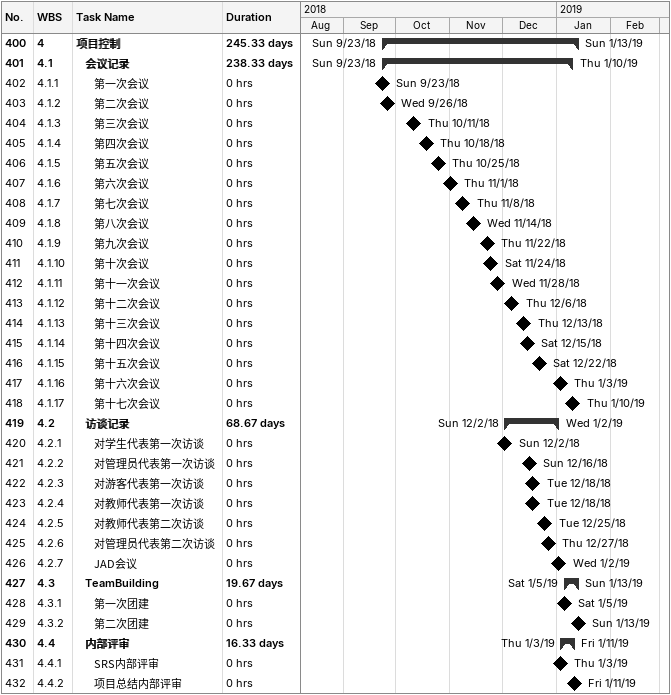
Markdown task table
| ID | WBS | Task | Duration | Start | Finish |
|---|---|---|---|---|---|
| 400 | 4 | **项目控制** | 245.33d | 2018-09-23 | 2019-01-13 |
| 401 | 4.1 | **会议记录** | 238.33d | 2018-09-23 | 2019-01-10 |
| 402 | 4.1.1 | 第一次会议 | 0h | 2018-09-23 | 2018-09-23 |
| 403 | 4.1.2 | 第二次会议 | 0h | 2018-09-26 | 2018-09-26 |
| 404 | 4.1.3 | 第三次会议 | 0h | 2018-10-11 | 2018-10-11 |
| 405 | 4.1.4 | 第四次会议 | 0h | 2018-10-18 | 2018-10-18 |
| 406 | 4.1.5 | 第五次会议 | 0h | 2018-10-25 | 2018-10-25 |
| 407 | 4.1.6 | 第六次会议 | 0h | 2018-11-01 | 2018-11-01 |
| 408 | 4.1.7 | 第七次会议 | 0h | 2018-11-08 | 2018-11-08 |
| 409 | 4.1.8 | 第八次会议 | 0h | 2018-11-14 | 2018-11-14 |
| 410 | 4.1.9 | 第九次会议 | 0h | 2018-11-22 | 2018-11-22 |
| 411 | 4.1.10 | 第十次会议 | 0h | 2018-11-24 | 2018-11-24 |
| 412 | 4.1.11 | 第十一次会议 | 0h | 2018-11-28 | 2018-11-28 |
| 413 | 4.1.12 | 第十二次会议 | 0h | 2018-12-06 | 2018-12-06 |
| 414 | 4.1.13 | 第十三次会议 | 0h | 2018-12-13 | 2018-12-13 |
| 415 | 4.1.14 | 第十四次会议 | 0h | 2018-12-15 | 2018-12-15 |
| 416 | 4.1.15 | 第十五次会议 | 0h | 2018-12-22 | 2018-12-22 |
| 417 | 4.1.16 | 第十六次会议 | 0h | 2019-01-03 | 2019-01-03 |
| 418 | 4.1.17 | 第十七次会议 | 0h | 2019-01-10 | 2019-01-10 |
| 419 | 4.2 | **访谈记录** | 68.67d | 2018-12-02 | 2019-01-02 |
| 420 | 4.2.1 | 对学生代表第一次访谈 | 0h | 2018-12-02 | 2018-12-02 |
| 421 | 4.2.2 | 对管理员代表第一次访谈 | 0h | 2018-12-16 | 2018-12-16 |
| 422 | 4.2.3 | 对游客代表第一次访谈 | 0h | 2018-12-18 | 2018-12-18 |
| 423 | 4.2.4 | 对教师代表第一次访谈 | 0h | 2018-12-18 | 2018-12-18 |
| 424 | 4.2.5 | 对教师代表第二次访谈 | 0h | 2018-12-25 | 2018-12-25 |
| 425 | 4.2.6 | 对管理员代表第二次访谈 | 0h | 2018-12-27 | 2018-12-27 |
| 426 | 4.2.7 | JAD会议 | 0h | 2019-01-02 | 2019-01-02 |
| 427 | 4.3 | **TeamBuilding** | 19.67d | 2019-01-05 | 2019-01-13 |
| 428 | 4.3.1 | 第一次团建 | 0h | 2019-01-05 | 2019-01-05 |
| 429 | 4.3.2 | 第二次团建 | 0h | 2019-01-13 | 2019-01-13 |
| 430 | 4.4 | **内部评审** | 16.33d | 2019-01-03 | 2019-01-11 |
| 431 | 4.4.1 | SRS内部评审 | 0h | 2019-01-03 | 2019-01-03 |
| 432 | 4.4.2 | 项目总结内部评审 | 0h | 2019-01-11 | 2019-01-11 |
